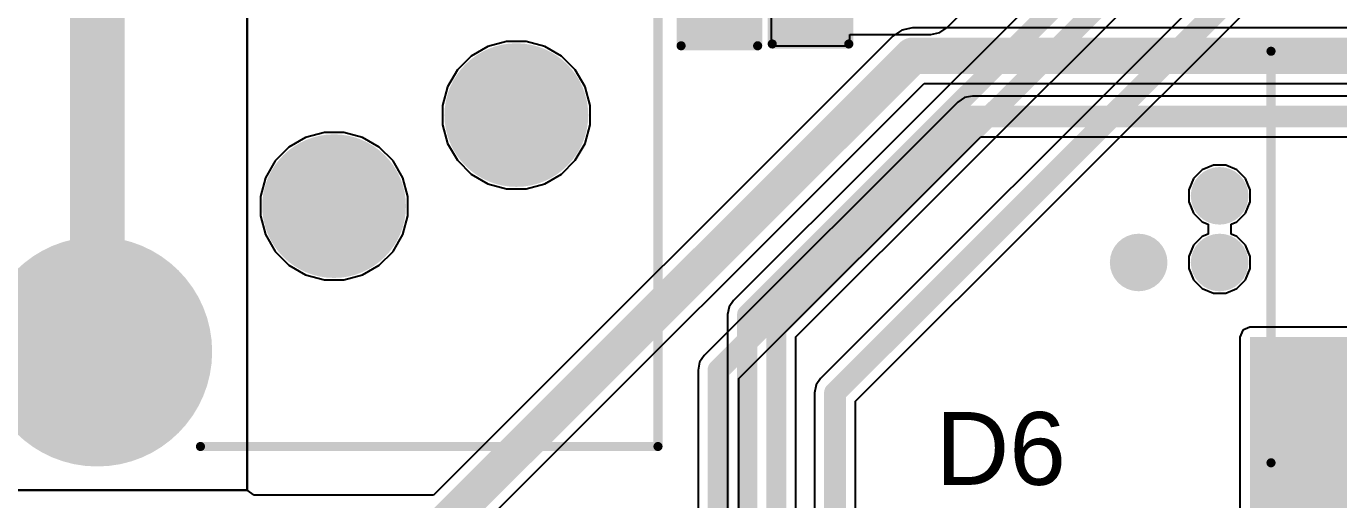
# Model space of a CAD drawing. Header units: millimetres. Extents: x -0.27 to 3.94, y -1.19 to 3.
# Drawn here: x 0.489 to 1.209, y 0.805 to 1.065 of the extents above; entities that cross this region are included whole.
import ezdxf

# ---------------------------------------------------------------- set-up
doc = ezdxf.new("R2010")
doc.units = ezdxf.units.MM
doc.header["$MEASUREMENT"] = 0
for name, color, linetype in [('BottomLayer', 5, 'Continuous'), ('BottomSolder', 6, 'Continuous'), ('MultiLayer', 9, 'Continuous'), ('PadHoleLayer', 156, 'Continuous'), ('TopLayer', 1, 'Continuous'), ('TopOverlay', 2, 'Continuous'), ('TopPaste', 8, 'Continuous'), ('TopSolder', 216, 'Continuous'), ('ViaHoleLayer', 16, 'Continuous')]:
    doc.layers.add(name, color=color, linetype=linetype)
doc.styles.add('Arial', font='', dxfattribs={"height": 0.2})
doc.styles.get('Arial').set_extended_font_data('Arial')

# ---------------------------------------------------------------- blocks, each defined once
blk = doc.blocks.new('R___0603_57')
at = {"layer": 'TopLayer'}
for points in [[(-0.015, 0.0175), (-0.015, -0.0175), (-0.045, -0.0175), (-0.045, 0.0175)], [(0.045, 0.0175), (0.045, -0.0175), (0.015, -0.0175), (0.015, 0.0175)]]:
    blk.add_hatch(color=1, dxfattribs=at).paths.add_polyline_path(points)
at = {"layer": 'TopPaste'}
for points in [[(-0.015, 0.0175), (-0.015, -0.0175), (-0.045, -0.0175), (-0.045, 0.0175)], [(0.045, 0.0175), (0.045, -0.0175), (0.015, -0.0175), (0.015, 0.0175)]]:
    blk.add_hatch(color=8, dxfattribs=at).paths.add_polyline_path(points)
at = {"layer": 'TopSolder'}
for points in [[(-0.011, 0.0215), (-0.011, -0.0215), (-0.049, -0.0215), (-0.049, 0.0215)], [(0.049, 0.0215), (0.049, -0.0215), (0.011, -0.0215), (0.011, 0.0215)]]:
    blk.add_hatch(color=216, dxfattribs=at).paths.add_polyline_path(points)
at = {"layer": 'TopOverlay', "const_width": 0.005}
for points in [[(0.048, 0.021), (-0.048, 0.021)], [(-0.048, -0.021), (-0.048, 0.021)], [(0.048, -0.021), (0.048, 0.021)], [(0.048, -0.021), (-0.048, -0.021)]]:
    blk.add_lwpolyline(points, dxfattribs=at)
at = {"layer": 'TopOverlay', "const_width": 0.0025}
for points in [[(-0.04925, 0.021, 1), (-0.04675, 0.021, 1)], [(-0.04925, 0.021, 1), (-0.04675, 0.021, 1)], [(0.04675, 0.021, 1), (0.04925, 0.021, 1)], [(0.04675, 0.021, 1), (0.04925, 0.021, 1)], [(-0.04925, -0.021, 1), (-0.04675, -0.021, 1)], [(-0.04925, -0.021, 1), (-0.04675, -0.021, 1)], [(0.04675, -0.021, 1), (0.04925, -0.021, 1)], [(0.04675, -0.021, 1), (0.04925, -0.021, 1)]]:
    blk.add_lwpolyline(points, format="xyb", close=True, dxfattribs=at)
blk = doc.blocks.new('HR861153C_134')
at = {"layer": 'BottomLayer'}
h = blk.add_hatch(color=5, dxfattribs=at)
edge = h.paths.add_edge_path()
edge.add_arc((-0.30492, -0.02539), 0.05906, 0, 360)
h = blk.add_hatch(color=5, dxfattribs=at)
edge = h.paths.add_edge_path()
edge.add_arc((-0.225, -0.15531), 0.03543, 0, 360)
h = blk.add_hatch(color=5, dxfattribs=at)
edge = h.paths.add_edge_path()
edge.add_arc((-0.175, -0.25531), 0.03543, 0, 360)
at = {"layer": 'BottomSolder'}
h = blk.add_hatch(color=6, dxfattribs=at)
edge = h.paths.add_edge_path()
edge.add_arc((-0.30492, -0.02539), 0.06306, 0, 360)
h = blk.add_hatch(color=6, dxfattribs=at)
edge = h.paths.add_edge_path()
edge.add_arc((-0.225, -0.15531), 0.03943, 0, 360)
h = blk.add_hatch(color=6, dxfattribs=at)
edge = h.paths.add_edge_path()
edge.add_arc((-0.175, -0.25531), 0.03943, 0, 360)
at = {"layer": 'MultiLayer'}
h = blk.add_hatch(color=9, dxfattribs=at)
edge = h.paths.add_edge_path()
edge.add_arc((-0.30492, -0.02539), 0.05906, 0, 360)
h = blk.add_hatch(color=9, dxfattribs=at)
edge = h.paths.add_edge_path()
edge.add_arc((-0.225, -0.15531), 0.03543, 0, 360)
h = blk.add_hatch(color=9, dxfattribs=at)
edge = h.paths.add_edge_path()
edge.add_arc((-0.175, -0.25531), 0.03543, 0, 360)
at = {"layer": 'PadHoleLayer'}
h = blk.add_hatch(color=156, dxfattribs=at)
edge = h.paths.add_edge_path()
edge.add_arc((-0.30492, -0.02539), 0.03209, 0, 360)
h = blk.add_hatch(color=156, dxfattribs=at)
edge = h.paths.add_edge_path()
edge.add_arc((-0.225, -0.15531), 0.01791, 0, 360)
h = blk.add_hatch(color=156, dxfattribs=at)
edge = h.paths.add_edge_path()
edge.add_arc((-0.175, -0.25531), 0.01791, 0, 360)
at = {"layer": 'TopLayer'}
h = blk.add_hatch(color=1, dxfattribs=at)
edge = h.paths.add_edge_path()
edge.add_arc((-0.30492, -0.02539), 0.05906, 0, 360)
h = blk.add_hatch(color=1, dxfattribs=at)
edge = h.paths.add_edge_path()
edge.add_arc((-0.225, -0.15531), 0.03543, 0, 360)
h = blk.add_hatch(color=1, dxfattribs=at)
edge = h.paths.add_edge_path()
edge.add_arc((-0.175, -0.25531), 0.03543, 0, 360)
at = {"layer": 'TopSolder'}
h = blk.add_hatch(color=216, dxfattribs=at)
edge = h.paths.add_edge_path()
edge.add_arc((-0.30492, -0.02539), 0.06306, 0, 360)
h = blk.add_hatch(color=216, dxfattribs=at)
edge = h.paths.add_edge_path()
edge.add_arc((-0.225, -0.15531), 0.03943, 0, 360)
h = blk.add_hatch(color=216, dxfattribs=at)
edge = h.paths.add_edge_path()
edge.add_arc((-0.175, -0.25531), 0.03943, 0, 360)
at = {"layer": 'TopOverlay', "const_width": 0.005}
for points in [[(-0.357, -0.082), (-0.357, -0.333)], [(-0.357, -0.333), (0.355, -0.333)]]:
    blk.add_lwpolyline(points, dxfattribs=at)
at = {"layer": 'TopOverlay', "const_width": 0.0025}
for points in [[(-0.35825, -0.082, 1), (-0.35575, -0.082, 1)], [(-0.35825, -0.333, 1), (-0.35575, -0.333, 1)], [(-0.35825, -0.333, 1), (-0.35575, -0.333, 1)]]:
    blk.add_lwpolyline(points, format="xyb", close=True, dxfattribs=at)
blk = doc.blocks.new('VMMC0571J150MV_185')
at = {"layer": 'TopLayer'}
for points in [[(-0.15748, -0.01969), (-0.15748, 0.01969), (-0.02756, 0.01969), (-0.02756, -0.01969)], [(0.02756, -0.01969), (0.02756, 0.01969), (0.15748, 0.01969), (0.15748, -0.01969)]]:
    blk.add_hatch(color=1, dxfattribs=at).paths.add_polyline_path(points)
at = {"layer": 'TopPaste'}
for points in [[(-0.15748, -0.01969), (-0.15748, 0.01969), (-0.02756, 0.01969), (-0.02756, -0.01969)], [(0.02756, -0.01969), (0.02756, 0.01969), (0.15748, 0.01969), (0.15748, -0.01969)]]:
    blk.add_hatch(color=8, dxfattribs=at).paths.add_polyline_path(points)
at = {"layer": 'TopSolder'}
for points in [[(-0.16148, -0.02369), (-0.16148, 0.02369), (-0.02356, 0.02369), (-0.02356, -0.02369)], [(0.02356, -0.02369), (0.02356, 0.02369), (0.16148, 0.02369), (0.16148, -0.02369)]]:
    blk.add_hatch(color=216, dxfattribs=at).paths.add_polyline_path(points)
at = {"layer": 'TopOverlay', "const_width": 0.005}
for points in [[(-0.095, 0.132), (-0.13, 0.097)], [(-0.095, 0.132), (0.131, 0.132)], [(0.131, 0.132), (0.131, 0.053)], [(-0.13, 0.097), (-0.13, 0.064)], [(-0.14001, 0.05293), (-0.14001, 0.04112)], [(-0.14001, 0.05293), (-0.14001, 0.02931)], [(-0.15182, 0.04112), (-0.1282, 0.04112)], [(0.131, -0.053), (0.131, -0.132)], [(-0.13, -0.064), (-0.13, -0.097)], [(-0.13, -0.097), (-0.095, -0.132)], [(-0.095, -0.132), (0.131, -0.132)]]:
    blk.add_lwpolyline(points, dxfattribs=at)
at = {"layer": 'TopOverlay', "const_width": 0.0025}
for points in [[(-0.09625, 0.132, 1), (-0.09375, 0.132, 1)], [(-0.09625, 0.132, 1), (-0.09375, 0.132, 1)], [(0.12975, 0.132, 1), (0.13225, 0.132, 1)], [(0.12975, 0.132, 1), (0.13225, 0.132, 1)], [(-0.13125, 0.097, 1), (-0.12875, 0.097, 1)], [(-0.13125, 0.097, 1), (-0.12875, 0.097, 1)], [(-0.13125, 0.064, 1), (-0.12875, 0.064, 1)], [(-0.14126, 0.05293, 1), (-0.13876, 0.05293, 1)], [(-0.14126, 0.05293, 1), (-0.13876, 0.05293, 1)], [(0.12975, 0.053, 1), (0.13225, 0.053, 1)], [(-0.15307, 0.04112, 1), (-0.15057, 0.04112, 1)], [(-0.14126, 0.04112, 1), (-0.13876, 0.04112, 1)], [(-0.12945, 0.04112, 1), (-0.12695, 0.04112, 1)], [(-0.14126, 0.02931, 1), (-0.13876, 0.02931, 1)], [(0.12975, -0.053, 1), (0.13225, -0.053, 1)], [(-0.13125, -0.064, 1), (-0.12875, -0.064, 1)], [(-0.13125, -0.097, 1), (-0.12875, -0.097, 1)], [(-0.13125, -0.097, 1), (-0.12875, -0.097, 1)], [(-0.09625, -0.132, 1), (-0.09375, -0.132, 1)], [(-0.09625, -0.132, 1), (-0.09375, -0.132, 1)], [(0.12975, -0.132, 1), (0.13225, -0.132, 1)], [(0.12975, -0.132, 1), (0.13225, -0.132, 1)]]:
    blk.add_lwpolyline(points, format="xyb", close=True, dxfattribs=at)
blk = doc.blocks.new('C___0603_188')
at = {"layer": 'TopLayer'}
for points in [[(-0.015, 0.0175), (-0.015, -0.0175), (-0.045, -0.0175), (-0.045, 0.0175)], [(0.045, 0.0175), (0.045, -0.0175), (0.015, -0.0175), (0.015, 0.0175)]]:
    blk.add_hatch(color=1, dxfattribs=at).paths.add_polyline_path(points)
at = {"layer": 'TopPaste'}
for points in [[(-0.015, 0.0175), (-0.015, -0.0175), (-0.045, -0.0175), (-0.045, 0.0175)], [(0.045, 0.0175), (0.045, -0.0175), (0.015, -0.0175), (0.015, 0.0175)]]:
    blk.add_hatch(color=8, dxfattribs=at).paths.add_polyline_path(points)
at = {"layer": 'TopSolder'}
for points in [[(-0.01264, 0.01986), (-0.01264, -0.01986), (-0.04736, -0.01986), (-0.04736, 0.01986)], [(0.04736, 0.01986), (0.04736, -0.01986), (0.01264, -0.01986), (0.01264, 0.01986)]]:
    blk.add_hatch(color=216, dxfattribs=at).paths.add_polyline_path(points)
at = {"layer": 'TopOverlay', "const_width": 0.005}
for points in [[(-0.049, -0.021), (-0.049, 0.021)], [(-0.018, 0.021), (-0.049, 0.021)], [(0.049, 0.021), (0.018, 0.021)], [(0.049, -0.021), (0.049, 0.021)], [(-0.018, -0.021), (-0.049, -0.021)], [(0.049, -0.021), (0.018, -0.021)]]:
    blk.add_lwpolyline(points, dxfattribs=at)
at = {"layer": 'TopOverlay', "const_width": 0.0025}
for points in [[(-0.05025, 0.021, 1), (-0.04775, 0.021, 1)], [(-0.05025, 0.021, 1), (-0.04775, 0.021, 1)], [(-0.01925, 0.021, 1), (-0.01675, 0.021, 1)], [(0.01675, 0.021, 1), (0.01925, 0.021, 1)], [(0.04775, 0.021, 1), (0.05025, 0.021, 1)], [(0.04775, 0.021, 1), (0.05025, 0.021, 1)], [(-0.05025, -0.021, 1), (-0.04775, -0.021, 1)], [(-0.05025, -0.021, 1), (-0.04775, -0.021, 1)], [(-0.01925, -0.021, 1), (-0.01675, -0.021, 1)], [(0.01675, -0.021, 1), (0.01925, -0.021, 1)], [(0.04775, -0.021, 1), (0.05025, -0.021, 1)], [(0.04775, -0.021, 1), (0.05025, -0.021, 1)]]:
    blk.add_lwpolyline(points, format="xyb", close=True, dxfattribs=at)

msp = doc.modelspace()

# ---------------------------------------------------------------- hatches: boundary and pattern name
at = {"layer": 'BottomLayer'}
h = msp.add_hatch(color=5, dxfattribs=at)
edge = h.paths.add_edge_path()
edge.add_arc((1.1434, 0.9716), 0.01181, 0, 360)
h = msp.add_hatch(color=5, dxfattribs=at)
edge = h.paths.add_edge_path()
edge.add_arc((1.099, 0.935), 0.01181, 0, 360)
h = msp.add_hatch(color=5, dxfattribs=at)
edge = h.paths.add_edge_path()
edge.add_arc((1.1434, 0.935), 0.01181, 0, 360)
at = {"layer": 'BottomSolder'}
h = msp.add_hatch(color=6, dxfattribs=at)
edge = h.paths.add_edge_path()
edge.add_arc((1.1434, 0.9716), 0.01581, 0, 360)
h = msp.add_hatch(color=6, dxfattribs=at)
edge = h.paths.add_edge_path()
edge.add_arc((1.099, 0.935), 0.01581, 0, 360)
h = msp.add_hatch(color=6, dxfattribs=at)
edge = h.paths.add_edge_path()
edge.add_arc((1.1434, 0.935), 0.01581, 0, 360)
at = {"layer": 'TopLayer'}
h = msp.add_hatch(color=1, dxfattribs=at)
edge = h.paths.add_edge_path()
edge.add_arc((1.1434, 0.9716), 0.01181, 0, 360)
h = msp.add_hatch(color=1, dxfattribs=at)
edge = h.paths.add_edge_path()
edge.add_arc((1.099, 0.935), 0.01181, 0, 360)
h = msp.add_hatch(color=1, dxfattribs=at)
edge = h.paths.add_edge_path()
edge.add_arc((1.1434, 0.935), 0.01181, 0, 360)
for points in [[(1.16, 0.76252), (1.32331, 0.76252), (1.32331, 0.894), (1.16, 0.894)], [(1.16, 0.65449), (1.228, 0.65449), (1.228, 0.894), (1.16, 0.894)], [(1.16, 0.76252), (1.365, 0.76252), (1.365, 0.872), (1.16, 0.872)]]:
    msp.add_hatch(color=1, dxfattribs=at).paths.add_polyline_path(points)
at = {"layer": 'TopSolder'}
h = msp.add_hatch(color=216, dxfattribs=at)
edge = h.paths.add_edge_path()
edge.add_arc((1.1434, 0.9716), 0.01581, 0, 360)
h = msp.add_hatch(color=216, dxfattribs=at)
edge = h.paths.add_edge_path()
edge.add_arc((1.099, 0.935), 0.01581, 0, 360)
h = msp.add_hatch(color=216, dxfattribs=at)
edge = h.paths.add_edge_path()
edge.add_arc((1.1434, 0.935), 0.01581, 0, 360)
at = {"layer": 'ViaHoleLayer'}
h = msp.add_hatch(color=16, dxfattribs=at)
edge = h.paths.add_edge_path()
edge.add_arc((1.1434, 0.9716), 0.00591, 0, 360)
h = msp.add_hatch(color=16, dxfattribs=at)
edge = h.paths.add_edge_path()
edge.add_arc((1.099, 0.935), 0.00591, 0, 360)
h = msp.add_hatch(color=16, dxfattribs=at)
edge = h.paths.add_edge_path()
edge.add_arc((1.1434, 0.935), 0.00591, 0, 360)

# ---------------------------------------------------------------- linework, layer by layer
at = {"layer": 'BottomLayer'}
for p, q in [((0.61, 1.5748), (0.61, 0.81)), ((0.61, 0.81), (0.61, 1.49233)), ((0.96415, 1.05933), (0.71211, 0.8073)), ((0.96911, 1.06265), (0.96415, 1.05933)), ((0.97497, 1.06381), (0.96911, 1.06265)), ((1.43179, 1.06381), (0.97497, 1.06381)), ((0.74202, 1.05362), (0.7328, 1.0483)), ((0.75231, 1.05638), (0.74202, 1.05362)), ((0.76295, 1.05638), (0.75231, 1.05638)), ((0.77324, 1.05362), (0.76295, 1.05638)), ((0.78246, 1.0483), (0.77324, 1.05362)), ((0.7328, 1.0483), (0.72528, 1.04077)), ((0.78998, 1.04077), (0.78246, 1.0483)), ((0.72528, 1.04077), (0.71995, 1.03155)), ((0.79531, 1.03155), (0.78998, 1.04077)), ((0.71995, 1.03155), (0.7172, 1.02127)), ((0.72926, 0.78119), (0.9813, 1.03323)), ((0.79806, 1.02127), (0.79531, 1.03155)), ((0.9813, 1.03323), (2.12852, 1.03323)), ((0.99986, 1.02313), (0.86058, 0.88385)), ((1.0035, 1.02556), (0.99986, 1.02313)), ((0.99986, 1.02313), (0.99986, 1.02313)), ((1.00779, 1.02641), (1.0035, 1.02556)), ((2.13918, 1.02641), (1.00779, 1.02641)), ((0.7172, 1.02127), (0.7172, 1.01062)), ((0.79806, 1.01062), (0.79806, 1.02127)), ((0.7172, 1.01062), (0.71995, 1.00034)), ((0.79531, 1.00034), (0.79806, 1.01062)), ((0.64202, 1.00362), (0.6328, 0.9983)), ((0.65231, 1.00638), (0.64202, 1.00362)), ((0.66295, 1.00638), (0.65231, 1.00638)), ((0.67324, 1.00362), (0.66295, 1.00638)), ((0.68246, 0.9983), (0.67324, 1.00362)), ((0.87973, 0.87127), (1.01244, 1.00398)), ((1.01244, 1.00398), (1.78046, 1.00398)), ((0.6328, 0.9983), (0.62528, 0.99077)), ((0.68998, 0.99077), (0.68246, 0.9983)), ((0.71995, 1.00034), (0.72528, 0.99112)), ((0.78998, 0.99112), (0.79531, 1.00034)), ((0.62528, 0.99077), (0.61995, 0.98155)), ((0.69531, 0.98155), (0.68998, 0.99077)), ((0.72528, 0.99112), (0.7328, 0.98359)), ((0.78246, 0.98359), (0.78998, 0.99112)), ((1.14006, 0.98841), (1.13388, 0.98585)), ((1.14675, 0.98841), (1.14006, 0.98841)), ((1.15293, 0.98585), (1.14675, 0.98841)), ((0.61995, 0.98155), (0.6172, 0.97127)), ((0.69806, 0.97127), (0.69531, 0.98155)), ((0.7328, 0.98359), (0.74202, 0.97827)), ((0.77324, 0.97827), (0.78246, 0.98359)), ((1.12915, 0.98112), (1.12659, 0.97494)), ((1.13388, 0.98585), (1.12915, 0.98112)), ((1.15766, 0.98112), (1.15293, 0.98585)), ((1.16021, 0.97494), (1.15766, 0.98112)), ((0.74202, 0.97827), (0.75231, 0.97551)), ((0.75231, 0.97551), (0.76295, 0.97551)), ((0.76295, 0.97551), (0.77324, 0.97827)), ((1.12659, 0.97494), (1.12659, 0.96825)), ((1.16021, 0.96825), (1.16021, 0.97494)), ((0.6172, 0.97127), (0.6172, 0.96062)), ((0.69806, 0.96062), (0.69806, 0.97127)), ((1.12659, 0.96825), (1.12915, 0.96207)), ((1.15766, 0.96207), (1.16021, 0.96825)), ((0.6172, 0.96062), (0.61995, 0.95034)), ((0.69531, 0.95034), (0.69806, 0.96062)), ((1.12915, 0.96207), (1.13388, 0.95735)), ((1.15293, 0.95735), (1.15766, 0.96207)), ((1.13388, 0.95735), (1.13712, 0.956)), ((1.13712, 0.95059), (1.13388, 0.94925)), ((1.13712, 0.956), (1.13712, 0.95059)), ((1.14969, 0.956), (1.15293, 0.95735)), ((1.14969, 0.95059), (1.14969, 0.956)), ((1.15293, 0.94925), (1.14969, 0.95059)), ((0.61995, 0.95034), (0.62528, 0.94112)), ((0.68998, 0.94112), (0.69531, 0.95034)), ((1.12915, 0.94452), (1.12659, 0.93834)), ((1.13388, 0.94925), (1.12915, 0.94452)), ((1.15766, 0.94452), (1.15293, 0.94925)), ((1.16021, 0.93834), (1.15766, 0.94452)), ((0.62528, 0.94112), (0.6328, 0.93359)), ((0.68246, 0.93359), (0.68998, 0.94112)), ((1.12659, 0.93834), (1.12659, 0.93166)), ((1.16021, 0.93166), (1.16021, 0.93834)), ((0.6328, 0.93359), (0.64202, 0.92827)), ((0.67324, 0.92827), (0.68246, 0.93359)), ((1.12659, 0.93166), (1.12915, 0.92548)), ((1.15766, 0.92548), (1.16021, 0.93166)), ((0.64202, 0.92827), (0.65231, 0.92551)), ((0.65231, 0.92551), (0.66295, 0.92551)), ((0.66295, 0.92551), (0.67324, 0.92827)), ((1.12915, 0.92548), (1.13388, 0.92075)), ((1.15293, 0.92075), (1.15766, 0.92548)), ((1.13388, 0.92075), (1.14006, 0.91819)), ((1.14006, 0.91819), (1.14675, 0.91819)), ((1.14675, 0.91819), (1.15293, 0.92075)), ((0.85815, 0.88021), (0.8573, 0.87592)), ((0.86058, 0.88385), (0.85815, 0.88021)), ((0.8573, 0.87592), (0.8573, 0.87592)), ((0.8573, 0.87592), (0.8573, 0.45643)), ((0.87973, 0.46107), (0.87973, 0.87127)), ((0.61, 0.81), (0.00015, 0.81)), ((0.61388, 0.8073), (0.61, 0.81)), ((0.71211, 0.8073), (0.61388, 0.8073))]:
    msp.add_line(p, q, dxfattribs=at)
for points, const_width in [([(0.52771, 0.88602), (0.52771, 1.49587)], 0.03), ([(0.71845, 0.792), (0.97497, 1.04852)], 0.02), ([(0.97497, 1.04852), (2.12852, 1.04852)], 0.02), ([(0.86852, 0.87592), (1.00779, 1.0152)], 0.012), ([(1.00779, 1.0152), (2.13918, 1.0152)], 0.012), ([(0.86852, 0.45643), (0.86852, 0.87592)], 0.012)]:
    msp.add_lwpolyline(points, dxfattribs=dict(at, const_width=const_width))
for points, const_width in [([(0.96997, 1.04852, 1), (0.97997, 1.04852, 1)], 0.01), ([(0.96997, 1.04852, 1), (0.97997, 1.04852, 1)], 0.01), ([(1.00479, 1.0152, 1), (1.01079, 1.0152, 1)], 0.006), ([(1.00479, 1.0152, 1), (1.01079, 1.0152, 1)], 0.006), ([(0.52021, 0.88602, 1), (0.53521, 0.88602, 1)], 0.015), ([(0.86552, 0.87592, 1), (0.87152, 0.87592, 1)], 0.006), ([(0.86552, 0.87592, 1), (0.87152, 0.87592, 1)], 0.006)]:
    msp.add_lwpolyline(points, format="xyb", close=True, dxfattribs=dict(at, const_width=const_width))
at = {"layer": 'TopLayer'}
for p, q in [((0.61, 1.5748), (0.61, 0.81)), ((1.22529, 1.26266), (0.87667, 0.91404)), ((0.91095, 0.89425), (1.25957, 1.24287)), ((1.26578, 1.21265), (0.92451, 0.87137)), ((0.94365, 0.85879), (1.28493, 1.20007)), ((0.99401, 1.06399), (1.09521, 1.16519)), ((0.61, 0.81), (0.61, 1.11208)), ((0.8975, 1.092), (0.8975, 1.054)), ((0.9405, 1.054), (0.9405, 1.06026)), ((0.9405, 1.06026), (0.985, 1.06026)), ((0.985, 1.06026), (0.98988, 1.06123)), ((0.98988, 1.06123), (0.99401, 1.06399)), ((0.74202, 1.05362), (0.7328, 1.0483)), ((0.75231, 1.05638), (0.74202, 1.05362)), ((0.76295, 1.05638), (0.75231, 1.05638)), ((0.77324, 1.05362), (0.76295, 1.05638)), ((0.78246, 1.0483), (0.77324, 1.05362)), ((0.8975, 1.054), (0.9405, 1.054)), ((0.7328, 1.0483), (0.72528, 1.04077)), ((0.78998, 1.04077), (0.78246, 1.0483)), ((0.72528, 1.04077), (0.71995, 1.03155)), ((0.79531, 1.03155), (0.78998, 1.04077)), ((0.71995, 1.03155), (0.7172, 1.02127)), ((0.79806, 1.02127), (0.79531, 1.03155)), ((0.7172, 1.02127), (0.7172, 1.01062)), ((0.79806, 1.01062), (0.79806, 1.02127)), ((0.7172, 1.01062), (0.71995, 1.00034)), ((0.79531, 1.00034), (0.79806, 1.01062)), ((0.64202, 1.00362), (0.6328, 0.9983)), ((0.65231, 1.00638), (0.64202, 1.00362)), ((0.66295, 1.00638), (0.65231, 1.00638)), ((0.67324, 1.00362), (0.66295, 1.00638)), ((0.68246, 0.9983), (0.67324, 1.00362)), ((0.6328, 0.9983), (0.62528, 0.99077)), ((0.68998, 0.99077), (0.68246, 0.9983)), ((0.71995, 1.00034), (0.72528, 0.99112)), ((0.78998, 0.99112), (0.79531, 1.00034)), ((0.62528, 0.99077), (0.61995, 0.98155)), ((0.69531, 0.98155), (0.68998, 0.99077)), ((0.72528, 0.99112), (0.7328, 0.98359)), ((0.78246, 0.98359), (0.78998, 0.99112)), ((1.14006, 0.98841), (1.13388, 0.98585)), ((1.14675, 0.98841), (1.14006, 0.98841)), ((1.15293, 0.98585), (1.14675, 0.98841)), ((0.61995, 0.98155), (0.6172, 0.97127)), ((0.69806, 0.97127), (0.69531, 0.98155)), ((0.7328, 0.98359), (0.74202, 0.97827)), ((0.77324, 0.97827), (0.78246, 0.98359)), ((1.12915, 0.98112), (1.12659, 0.97494)), ((1.13388, 0.98585), (1.12915, 0.98112)), ((1.15766, 0.98112), (1.15293, 0.98585)), ((1.16021, 0.97494), (1.15766, 0.98112)), ((0.74202, 0.97827), (0.75231, 0.97551)), ((0.75231, 0.97551), (0.76295, 0.97551)), ((0.76295, 0.97551), (0.77324, 0.97827)), ((1.12659, 0.97494), (1.12659, 0.96825)), ((1.16021, 0.96825), (1.16021, 0.97494)), ((0.6172, 0.97127), (0.6172, 0.96062)), ((0.69806, 0.96062), (0.69806, 0.97127)), ((1.12659, 0.96825), (1.12915, 0.96207)), ((1.15766, 0.96207), (1.16021, 0.96825)), ((0.6172, 0.96062), (0.61995, 0.95034)), ((0.69531, 0.95034), (0.69806, 0.96062)), ((1.12915, 0.96207), (1.13388, 0.95735)), ((1.15293, 0.95735), (1.15766, 0.96207)), ((1.13388, 0.95735), (1.13712, 0.956)), ((1.13712, 0.95059), (1.13388, 0.94925)), ((1.13712, 0.956), (1.13712, 0.95059)), ((1.14969, 0.956), (1.15293, 0.95735)), ((1.14969, 0.95059), (1.14969, 0.956)), ((1.15293, 0.94925), (1.14969, 0.95059)), ((0.61995, 0.95034), (0.62528, 0.94112)), ((0.68998, 0.94112), (0.69531, 0.95034)), ((1.12915, 0.94452), (1.12659, 0.93834)), ((1.13388, 0.94925), (1.12915, 0.94452)), ((1.15766, 0.94452), (1.15293, 0.94925)), ((1.16021, 0.93834), (1.15766, 0.94452)), ((0.62528, 0.94112), (0.6328, 0.93359)), ((0.68246, 0.93359), (0.68998, 0.94112)), ((1.12659, 0.93834), (1.12659, 0.93166)), ((1.16021, 0.93166), (1.16021, 0.93834)), ((0.6328, 0.93359), (0.64202, 0.92827)), ((0.67324, 0.92827), (0.68246, 0.93359)), ((1.12659, 0.93166), (1.12915, 0.92548)), ((1.15766, 0.92548), (1.16021, 0.93166)), ((0.64202, 0.92827), (0.65231, 0.92551)), ((0.65231, 0.92551), (0.66295, 0.92551)), ((0.66295, 0.92551), (0.67324, 0.92827)), ((1.12915, 0.92548), (1.13388, 0.92075)), ((1.15293, 0.92075), (1.15766, 0.92548)), ((1.13388, 0.92075), (1.14006, 0.91819)), ((1.14006, 0.91819), (1.14675, 0.91819)), ((1.14675, 0.91819), (1.15293, 0.92075)), ((0.87435, 0.91056), (0.87354, 0.90647)), ((0.87667, 0.91404), (0.87435, 0.91056)), ((0.87354, 0.90647), (0.87354, 0.55729)), ((0.91095, 0.54622), (0.91095, 0.89425)), ((1.15617, 0.89783), (1.15459, 0.894)), ((1.15459, 0.894), (1.15459, 0.76046)), ((1.16, 0.89941), (1.15617, 0.89783)), ((1.32331, 0.89941), (1.16, 0.89941)), ((0.92451, 0.87137), (0.92208, 0.86773)), ((0.92208, 0.86773), (0.92122, 0.86344)), ((0.92122, 0.86344), (0.92122, 0.86344)), ((0.92122, 0.86344), (0.92122, 0.48462)), ((0.94365, 0.75861), (0.94365, 0.85879)), ((0.61, 0.81), (0, 0.81)), ((0.035, 0.81), (0.61, 0.81))]:
    msp.add_line(p, q, dxfattribs=at)
for points, const_width in [([(0.88424, 0.90647), (1.236, 1.25822)], 0.011), ([(0.90024, 0.89869), (1.252, 1.25044)], 0.011), ([(0.93244, 0.86344), (1.277, 1.208)], 0.012), ([(0.88424, 0.55285), (0.88424, 0.90647)], 0.011), ([(0.90024, 0.54622), (0.90024, 0.89869)], 0.011), ([(0.93244, 0.4712), (0.93244, 0.86344)], 0.012)]:
    msp.add_lwpolyline(points, dxfattribs=dict(at, const_width=const_width))
for points, const_width in [([(0.88149, 0.90647, 1), (0.88699, 0.90647, 1)], 0.0055), ([(0.88149, 0.90647, 1), (0.88699, 0.90647, 1)], 0.0055), ([(0.89749, 0.89869, 1), (0.90299, 0.89869, 1)], 0.0055), ([(0.89749, 0.89869, 1), (0.90299, 0.89869, 1)], 0.0055), ([(0.92944, 0.86344, 1), (0.93544, 0.86344, 1)], 0.006), ([(0.92944, 0.86344, 1), (0.93544, 0.86344, 1)], 0.006)]:
    msp.add_lwpolyline(points, format="xyb", close=True, dxfattribs=dict(at, const_width=const_width))

# ---------------------------------------------------------------- block references
for name, p, rotation in [('HR861153C_134', (0.50232, 1.19095), 90), ('C___0603_188', (0.869, 1.103), 270), ('R___0603_57', (0.919, 1.103), 270), ('VMMC0571J150MV_185', (1.30362, 0.92), 90)]:
    msp.add_blockref(name, p, dxfattribs=dict(rotation=rotation))

# ---------------------------------------------------------------- texts
at = {"layer": 'TopOverlay', "style": 'Arial'}
msp.add_text('D6', height=0.04, dxfattribs=at).set_placement((0.98768, 0.81288))

doc.saveas('drawing.dxf')
